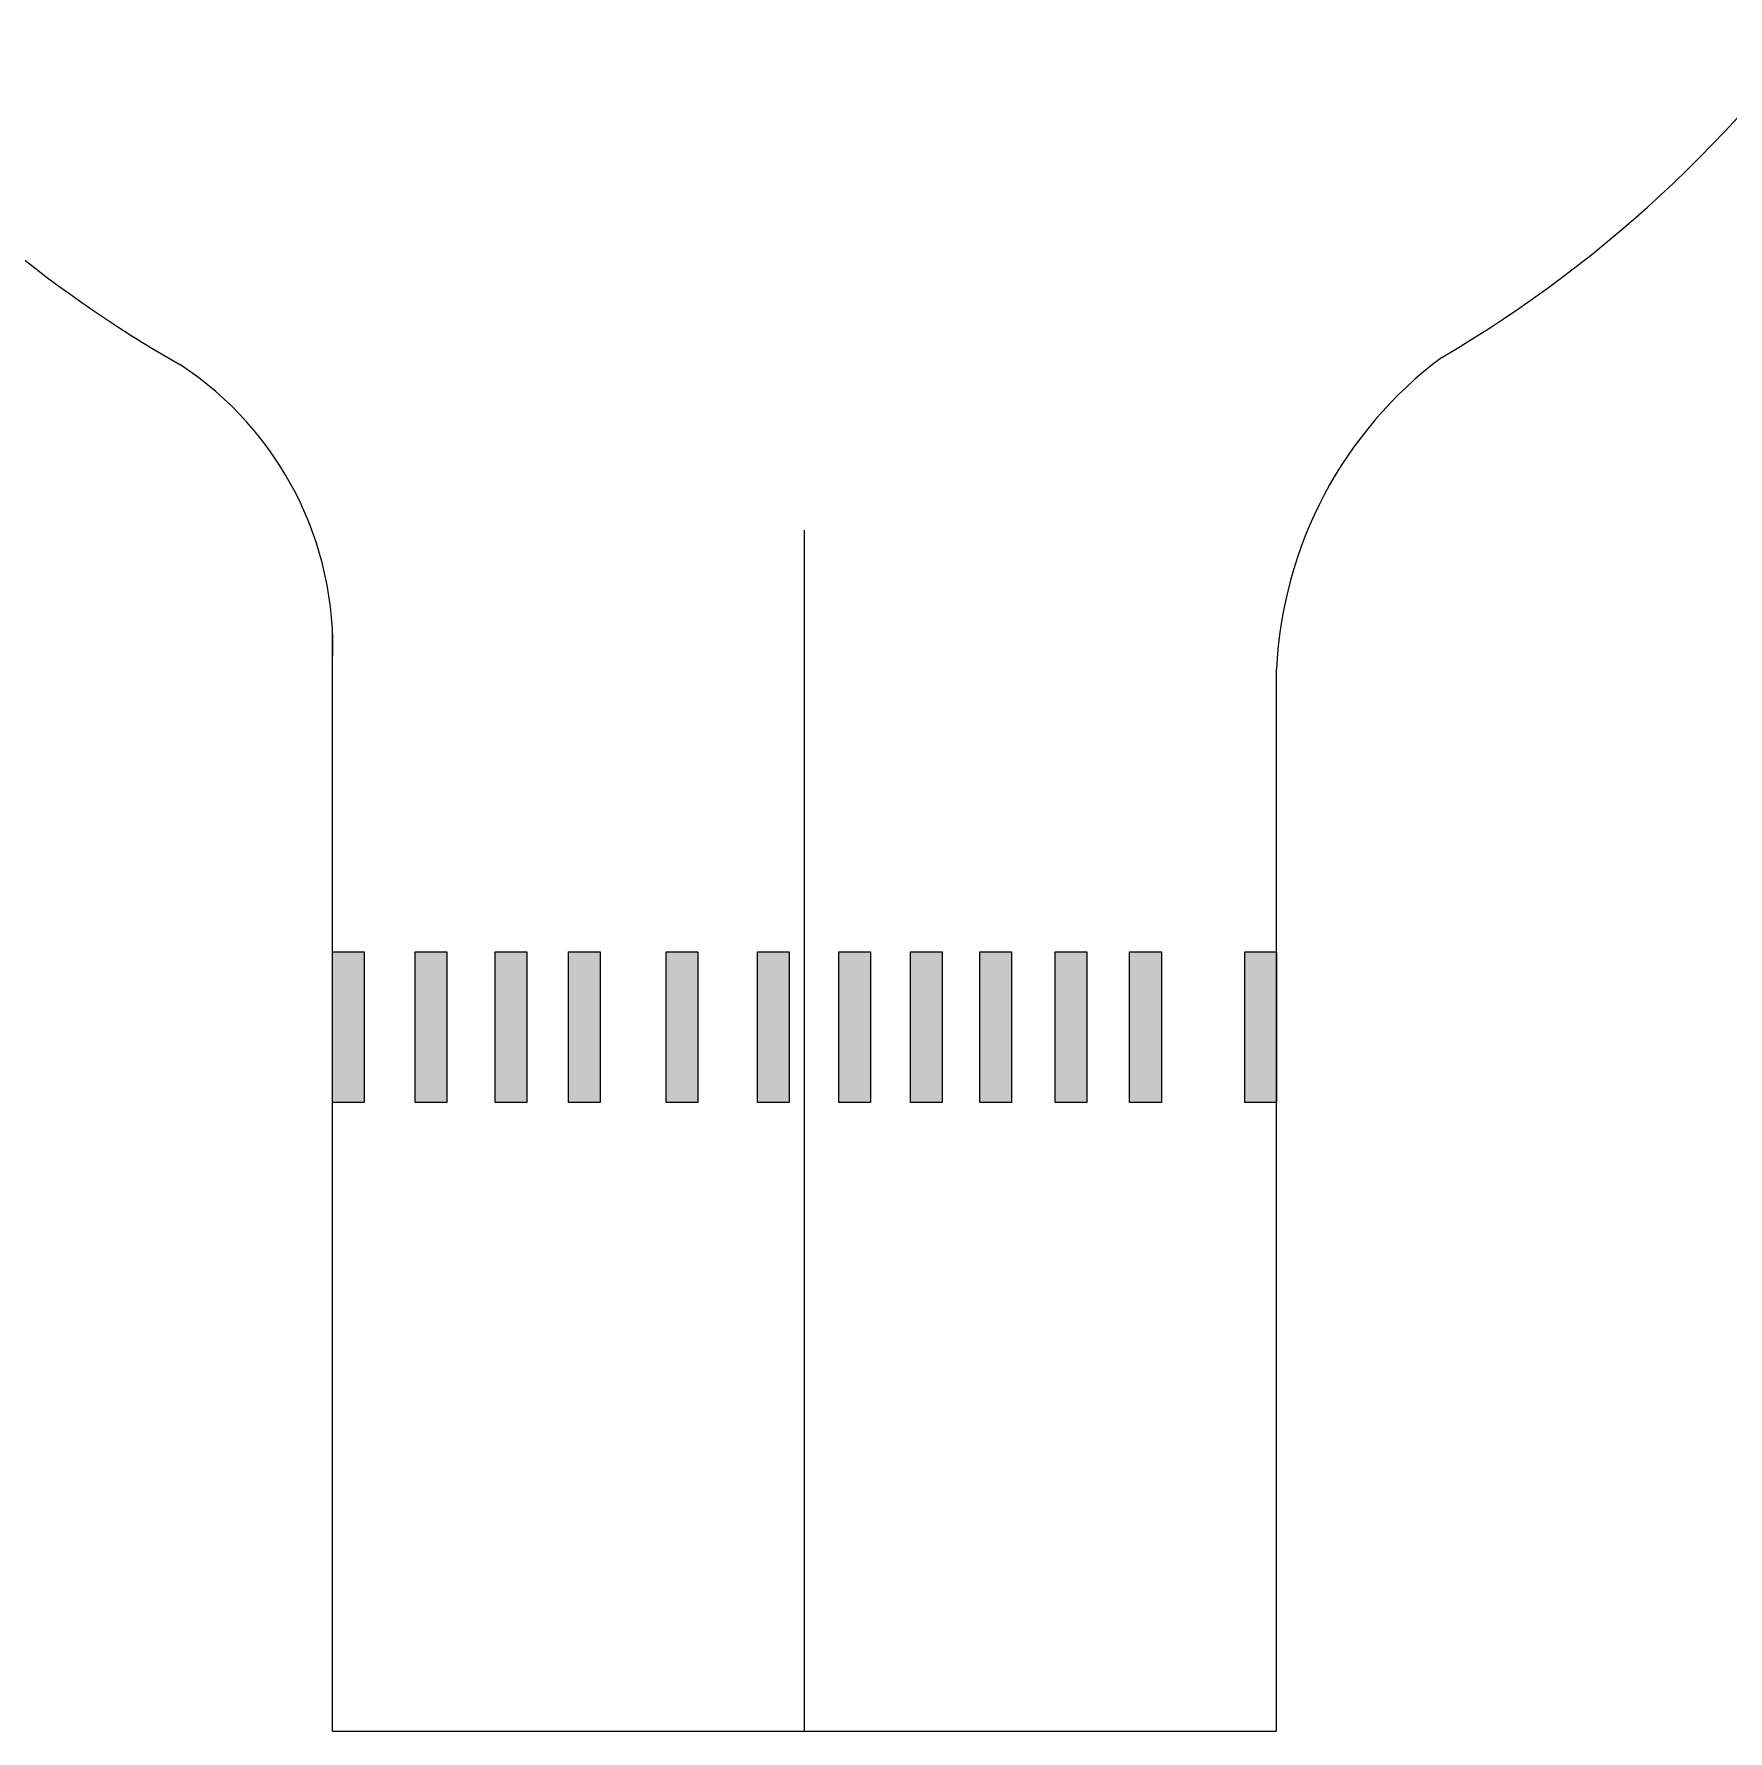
# Model space of a CAD drawing. Header units: inches. Extents: x -291016 to -124071, y 25078 to 137196.
# Drawn here: x -207352 to -204840, y 30966 to 33483 of the extents above; entities that cross this region are included whole.
import ezdxf

# ---------------------------------------------------------------- set-up
doc = ezdxf.new("R2010")
doc.units = ezdxf.units.IN
doc.header["$MEASUREMENT"] = 0
doc.layers.add('DOOR', color=112, linetype='Continuous', lineweight=20)

msp = doc.modelspace()

# ---------------------------------------------------------------- hatches: boundary and pattern name
at = {"layer": 'DOOR', "linetype": 'Continuous', "ltscale": 0.2}
for points in [[(-206862.5, 32121.5), (-206909.5209, 32121.5), (-206909.5209, 31898), (-206862.5, 31898)], [(-206739.9791, 32121.5), (-206787, 32121.5), (-206787, 31898), (-206739.9791, 31898)], [(-206621.4791, 32121.5), (-206668.5, 32121.5), (-206668.5, 31898), (-206621.4791, 31898)], [(-206512.5, 32121.5), (-206559.5209, 32121.5), (-206559.5209, 31898), (-206512.5, 31898)], [(-206367.9791, 32121.5), (-206415, 32121.5), (-206415, 31898), (-206367.9791, 31898)], [(-206232.4791, 32121.5), (-206279.5, 32121.5), (-206279.5, 31898), (-206232.4791, 31898)], [(-206111.9791, 32121.5), (-206159, 32121.5), (-206159, 31898), (-206111.9791, 31898)], [(-206005.4791, 32121.5), (-206052.5, 32121.5), (-206052.5, 31898), (-206005.4791, 31898)], [(-205902.4791, 32121.5), (-205949.5, 32121.5), (-205949.5, 31898), (-205902.4791, 31898)], [(-205790.9583, 32121.5), (-205837.9791, 32121.5), (-205837.9791, 31898), (-205790.9583, 31898)], [(-205680.4791, 32121.5), (-205727.5, 32121.5), (-205727.5, 31898), (-205680.4791, 31898)], [(-205509.4791, 32121.5), (-205556.5, 32121.5), (-205556.5, 31898), (-205509.4791, 31898)]]:
    msp.add_hatch(color=2, dxfattribs=at).paths.add_polyline_path(points)

# ---------------------------------------------------------------- linework, layer by layer
at = {"color": 1}
for p, q in [((-206209.5209, 30966), (-206209.5209, 32746.659)), ((-206909.5209, 30966), (-206909.5209, 32594.5466)), ((-205509.5209, 30966), (-205509.5209, 32540.5))]:
    msp.add_line(p, q, dxfattribs=at)
msp.add_line((-206909.5209, 30966), (-205509.5209, 30966))
for start, end in [(300.3494539, 326.8141494), (219.1166774, 240.3242598)]:
    msp.add_arc((-206209.5209, 34616.6158), 1869.9568, start, end)
at = {"color": 3}
for centre, radius, start, end in [((-204898.0189, 32512.7529), 612.1312, 126.7979993, 177.4019697), ((-207409.959, 32573.0233), 500.9008, 357.5372857, 56.7501183)]:
    msp.add_arc(centre, radius, start, end, dxfattribs=at)
at = {"layer": 'DOOR', "color": 2, "linetype": 'Continuous', "ltscale": 0.2}
for points in [[(-206909.5209, 32121.5), (-206862.5, 32121.5), (-206862.5, 31898), (-206909.5209, 31898)], [(-206787, 32121.5), (-206739.9791, 32121.5), (-206739.9791, 31898), (-206787, 31898)], [(-206668.5, 32121.5), (-206621.4791, 32121.5), (-206621.4791, 31898), (-206668.5, 31898)], [(-206559.5209, 32121.5), (-206512.5, 32121.5), (-206512.5, 31898), (-206559.5209, 31898)], [(-206415, 32121.5), (-206367.9791, 32121.5), (-206367.9791, 31898), (-206415, 31898)], [(-206279.5, 32121.5), (-206232.4791, 32121.5), (-206232.4791, 31898), (-206279.5, 31898)], [(-206159, 32121.5), (-206111.9791, 32121.5), (-206111.9791, 31898), (-206159, 31898)], [(-206052.5, 32121.5), (-206005.4791, 32121.5), (-206005.4791, 31898), (-206052.5, 31898)], [(-205949.5, 32121.5), (-205902.4791, 32121.5), (-205902.4791, 31898), (-205949.5, 31898)], [(-205837.9791, 32121.5), (-205790.9583, 32121.5), (-205790.9583, 31898), (-205837.9791, 31898)], [(-205727.5, 32121.5), (-205680.4791, 32121.5), (-205680.4791, 31898), (-205727.5, 31898)], [(-205556.5, 32121.5), (-205509.4791, 32121.5), (-205509.4791, 31898), (-205556.5, 31898)]]:
    msp.add_lwpolyline(points, close=True, dxfattribs=at)

doc.saveas('drawing.dxf')
